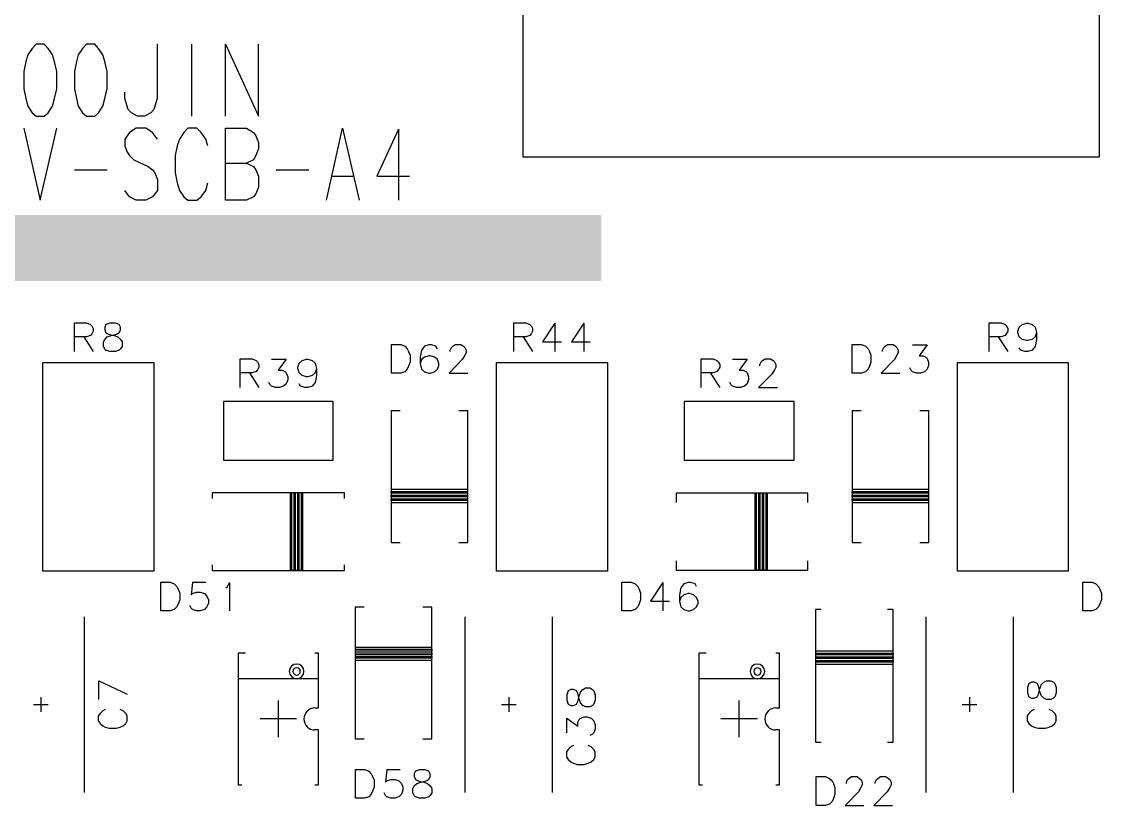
# Model space of a CAD drawing. Extents: x 295 to 953, y 10 to 290.
# Drawn here: x 660.7 to 722.6, y 150.2 to 195.1 of the extents above; entities that cross this region are included whole.
import ezdxf

# ---------------------------------------------------------------- set-up
doc = ezdxf.new("R2010")
doc.units = 0
doc.header["$LTSCALE"] = 5
doc.header["$MEASUREMENT"] = 0
doc.layers.add('13_C-SILK_GBR', color=7, linetype='CONTINUOUS')

msp = doc.modelspace()

# ---------------------------------------------------------------- linework, layer by layer
at = {"layer": '13_C-SILK_GBR'}
for p, q in [((689.453, 187.3), (689.453, 236.8)), ((722.453, 236.8), (722.453, 187.3)), ((661.551, 193.773), (661.327, 193.522)), ((662.021, 193.773), (661.551, 193.773)), ((662.246, 193.522), (662.021, 193.773)), ((664.439, 193.773), (664.214, 193.522)), ((664.909, 193.773), (664.439, 193.773)), ((665.133, 193.522), (664.909, 193.773)), ((668.489, 193.773), (668.489, 190.648)), ((670.458, 193.773), (670.458, 189.648)), ((672.406, 189.648), (672.406, 193.773)), ((672.406, 193.773), (674.284, 189.648)), ((674.284, 189.648), (674.284, 193.773)), ((661.082, 193.148), (660.97, 192.773)), ((661.327, 193.522), (661.082, 193.148)), ((662.49, 193.148), (662.246, 193.522)), ((662.602, 192.773), (662.49, 193.148)), ((663.97, 193.148), (663.858, 192.773)), ((664.214, 193.522), (663.97, 193.148)), ((665.377, 193.148), (665.133, 193.522)), ((665.49, 192.773), (665.377, 193.148)), ((660.97, 192.773), (660.856, 192.21)), ((662.734, 192.21), (662.602, 192.773)), ((663.858, 192.773), (663.744, 192.21)), ((665.622, 192.21), (665.49, 192.773)), ((660.856, 192.21), (660.856, 191.21)), ((662.734, 191.21), (662.734, 192.21)), ((663.744, 192.21), (663.744, 191.21)), ((665.622, 191.21), (665.622, 192.21)), ((660.856, 191.21), (660.97, 190.648)), ((662.602, 190.648), (662.734, 191.21)), ((663.744, 191.21), (663.858, 190.648)), ((665.49, 190.648), (665.622, 191.21)), ((660.97, 190.648), (661.082, 190.211)), ((662.49, 190.211), (662.602, 190.648)), ((663.858, 190.648), (663.97, 190.211)), ((665.377, 190.211), (665.49, 190.648)), ((666.631, 190.648), (666.631, 191.022)), ((666.82, 190.022), (666.631, 190.648)), ((668.489, 190.648), (668.303, 190.022)), ((661.082, 190.211), (661.327, 189.836)), ((662.246, 189.836), (662.49, 190.211)), ((663.97, 190.211), (664.214, 189.836)), ((665.133, 189.836), (665.377, 190.211)), ((667.008, 189.836), (666.82, 190.022)), ((668.303, 190.022), (668.115, 189.836)), ((661.327, 189.836), (661.551, 189.648)), ((661.551, 189.648), (662.021, 189.648)), ((662.021, 189.648), (662.246, 189.836)), ((664.214, 189.836), (664.439, 189.648)), ((664.439, 189.648), (664.909, 189.648)), ((664.909, 189.648), (665.133, 189.836)), ((667.364, 189.648), (667.008, 189.836)), ((667.758, 189.648), (667.364, 189.648)), ((668.115, 189.836), (667.758, 189.648)), ((660.856, 188.953), (661.777, 184.828)), ((661.777, 184.828), (662.734, 188.953)), ((666.895, 188.702), (666.631, 188.328)), ((667.288, 188.953), (666.895, 188.702)), ((667.833, 188.953), (667.288, 188.953)), ((668.227, 188.702), (667.833, 188.953)), ((668.509, 188.328), (668.227, 188.702)), ((670.007, 188.702), (669.763, 188.328)), ((670.252, 188.953), (670.007, 188.702)), ((670.758, 188.953), (670.252, 188.953)), ((671.002, 188.702), (670.758, 188.953)), ((671.265, 188.328), (671.002, 188.702)), ((672.406, 184.828), (672.406, 188.953)), ((672.406, 188.953), (673.608, 188.953)), ((673.608, 188.953), (674.002, 188.702)), ((674.002, 188.702), (674.134, 188.516)), ((678.181, 184.828), (679.102, 188.953)), ((679.102, 188.953), (680.059, 184.828)), ((682.308, 188.891), (681.069, 186.203)), ((682.308, 188.891), (682.308, 184.828)), ((666.631, 188.328), (666.631, 187.953)), ((669.763, 188.328), (669.633, 187.953)), ((671.397, 187.953), (671.265, 188.328)), ((674.134, 188.516), (674.284, 188.14)), ((674.284, 188.14), (674.284, 187.765)), ((666.631, 187.953), (666.763, 187.579)), ((666.763, 187.579), (666.895, 187.391)), ((669.633, 187.953), (669.519, 187.391)), ((674.284, 187.765), (674.134, 187.391)), ((666.895, 187.391), (667.158, 187.14)), ((667.158, 187.14), (667.965, 186.765)), ((669.519, 187.391), (669.519, 186.391)), ((672.406, 186.953), (673.608, 186.953)), ((674.002, 187.14), (673.608, 186.953)), ((673.608, 186.953), (674.002, 186.765)), ((674.134, 187.391), (674.002, 187.14)), ((722.453, 187.3), (689.453, 187.3)), ((663.744, 186.579), (665.622, 186.579)), ((667.965, 186.765), (668.227, 186.579)), ((668.227, 186.579), (668.359, 186.391)), ((668.359, 186.391), (668.509, 186.016)), ((669.519, 186.391), (669.633, 185.828)), ((674.002, 186.765), (674.134, 186.579)), ((674.134, 186.579), (674.284, 186.203)), ((674.284, 186.203), (674.284, 185.577)), ((675.294, 186.579), (677.172, 186.579)), ((678.52, 186.203), (679.703, 186.203)), ((681.069, 186.203), (682.947, 186.203)), ((668.509, 186.016), (668.509, 185.391)), ((669.633, 185.828), (669.763, 185.391)), ((671.265, 185.391), (671.397, 185.828)), ((674.284, 185.577), (674.134, 185.203)), ((666.895, 185.016), (666.631, 185.391)), ((667.288, 184.828), (666.895, 185.016)), ((668.227, 185.016), (667.833, 184.828)), ((668.509, 185.391), (668.227, 185.016)), ((669.763, 185.391), (670.007, 185.016)), ((670.007, 185.016), (670.252, 184.828)), ((670.758, 184.828), (671.002, 185.016)), ((671.002, 185.016), (671.265, 185.391)), ((674.002, 185.016), (673.608, 184.828)), ((674.134, 185.203), (674.002, 185.016)), ((667.833, 184.828), (667.288, 184.828)), ((670.252, 184.828), (670.758, 184.828)), ((673.608, 184.828), (672.406, 184.828)), ((663.754, 176.162), (663.754, 177.812)), ((663.754, 177.812), (664.44, 177.812)), ((664.44, 177.812), (664.666, 177.712)), ((664.666, 177.712), (664.741, 177.638)), ((664.741, 177.638), (664.826, 177.487)), ((665.554, 177.712), (665.48, 177.562)), ((665.48, 177.562), (665.48, 177.413)), ((665.78, 177.788), (665.554, 177.712)), ((666.09, 177.788), (665.78, 177.788)), ((666.316, 177.712), (666.09, 177.788)), ((666.391, 177.562), (666.316, 177.712)), ((666.391, 177.413), (666.391, 177.562)), ((688.916, 176.162), (688.916, 177.812)), ((688.916, 177.812), (689.603, 177.812)), ((689.603, 177.812), (689.829, 177.712)), ((689.829, 177.712), (689.903, 177.638)), ((689.903, 177.638), (689.989, 177.487)), ((691.274, 177.788), (690.566, 176.712)), ((691.274, 177.788), (691.274, 176.162)), ((692.924, 177.788), (692.216, 176.712)), ((692.924, 177.788), (692.924, 176.162)), ((716.141, 176.162), (716.141, 177.812)), ((716.141, 177.812), (716.828, 177.812)), ((716.828, 177.812), (717.054, 177.712)), ((717.054, 177.712), (717.128, 177.638)), ((717.128, 177.638), (717.214, 177.487)), ((717.791, 177.337), (717.867, 177.562)), ((717.867, 177.562), (718.039, 177.712)), ((718.039, 177.712), (718.285, 177.788)), ((718.285, 177.788), (718.361, 177.788)), ((718.361, 177.788), (718.618, 177.712)), ((718.618, 177.712), (718.778, 177.562)), ((718.778, 177.562), (718.864, 177.263)), ((664.44, 177.012), (663.754, 177.012)), ((664.28, 177.012), (664.826, 176.162)), ((664.666, 177.088), (664.44, 177.012)), ((664.741, 177.187), (664.666, 177.088)), ((664.826, 177.337), (664.741, 177.187)), ((664.826, 177.487), (664.826, 177.337)), ((665.48, 177.413), (665.554, 177.238)), ((665.48, 176.862), (665.63, 177.012)), ((665.554, 177.238), (665.704, 177.162)), ((665.63, 177.012), (665.854, 177.088)), ((665.704, 177.162), (666.016, 177.088)), ((665.854, 177.088), (666.166, 177.162)), ((666.016, 177.088), (666.24, 177.012)), ((666.166, 177.162), (666.316, 177.238)), ((666.24, 177.012), (666.391, 176.862)), ((666.316, 177.238), (666.391, 177.413)), ((689.603, 177.012), (688.916, 177.012)), ((689.443, 177.012), (689.989, 176.162)), ((689.829, 177.088), (689.603, 177.012)), ((689.903, 177.187), (689.829, 177.088)), ((689.989, 177.337), (689.903, 177.187)), ((689.989, 177.487), (689.989, 177.337)), ((716.828, 177.012), (716.141, 177.012)), ((716.668, 177.012), (717.214, 176.162)), ((717.054, 177.088), (716.828, 177.012)), ((717.128, 177.187), (717.054, 177.088)), ((717.214, 177.337), (717.128, 177.187)), ((717.214, 177.487), (717.214, 177.337)), ((717.791, 177.263), (717.791, 177.337)), ((717.867, 177.012), (717.791, 177.263)), ((718.039, 176.862), (717.867, 177.012)), ((718.778, 177.012), (718.618, 176.862)), ((718.864, 177.263), (718.778, 177.012)), ((718.864, 177.263), (718.864, 176.862)), ((665.404, 176.712), (665.48, 176.862)), ((665.404, 176.463), (665.404, 176.712)), ((665.48, 176.313), (665.404, 176.463)), ((665.554, 176.237), (665.48, 176.313)), ((666.391, 176.313), (666.316, 176.237)), ((666.391, 176.862), (666.476, 176.712)), ((666.476, 176.463), (666.391, 176.313)), ((666.476, 176.712), (666.476, 176.463)), ((681.904, 176.575), (682.44, 176.575)), ((681.904, 174.925), (681.904, 176.575)), ((682.44, 176.575), (682.666, 176.474)), ((682.666, 176.474), (682.816, 176.324)), ((682.816, 176.324), (682.891, 176.176)), ((683.801, 176.474), (683.63, 176.25)), ((684.047, 176.55), (683.801, 176.474)), ((684.209, 176.55), (684.047, 176.55)), ((684.455, 176.474), (684.209, 176.55)), ((684.541, 176.324), (684.455, 176.474)), ((685.28, 176.25), (685.354, 176.4)), ((685.354, 176.4), (685.43, 176.474)), ((685.43, 176.474), (685.58, 176.575)), ((685.58, 176.575), (685.89, 176.575)), ((685.89, 176.575), (686.04, 176.474)), ((686.04, 176.474), (686.116, 176.4)), ((686.116, 176.4), (686.191, 176.25)), ((690.566, 176.712), (691.639, 176.712)), ((692.216, 176.712), (693.289, 176.712)), ((708.304, 176.575), (708.84, 176.575)), ((708.304, 174.925), (708.304, 176.575)), ((708.84, 176.575), (709.066, 176.474)), ((709.066, 176.474), (709.216, 176.324)), ((709.216, 176.324), (709.291, 176.176)), ((710.03, 176.25), (710.104, 176.4)), ((710.104, 176.4), (710.18, 176.474)), ((710.18, 176.474), (710.33, 176.575)), ((710.33, 176.575), (710.64, 176.575)), ((710.64, 176.575), (710.79, 176.474)), ((710.79, 176.474), (710.866, 176.4)), ((710.866, 176.4), (710.941, 176.25)), ((711.754, 176.55), (712.591, 176.55)), ((712.591, 176.55), (712.13, 175.925)), ((717.953, 176.237), (717.867, 176.387)), ((718.285, 176.788), (718.039, 176.862)), ((718.361, 176.788), (718.285, 176.788)), ((718.618, 176.862), (718.361, 176.788)), ((718.778, 176.463), (718.618, 176.237)), ((718.864, 176.862), (718.778, 176.463)), ((665.78, 176.162), (665.554, 176.237)), ((666.09, 176.162), (665.78, 176.162)), ((666.316, 176.237), (666.09, 176.162)), ((673.241, 174.1), (673.241, 175.75)), ((673.241, 175.75), (673.928, 175.75)), ((673.928, 175.75), (674.154, 175.649)), ((675.041, 175.725), (675.878, 175.725)), ((675.878, 175.725), (675.418, 175.1)), ((676.789, 175.649), (677.035, 175.725)), ((677.035, 175.725), (677.111, 175.725)), ((677.111, 175.725), (677.368, 175.649)), ((682.891, 176.176), (682.976, 175.95)), ((682.976, 175.95), (682.976, 175.55)), ((683.63, 176.25), (683.554, 175.851)), ((683.554, 175.851), (683.554, 175.474)), ((683.63, 175.7), (683.554, 175.474)), ((683.801, 175.851), (683.63, 175.7)), ((684.047, 175.925), (683.801, 175.851)), ((684.123, 175.925), (684.047, 175.925)), ((684.369, 175.851), (684.123, 175.925)), ((684.541, 175.7), (684.369, 175.851)), ((684.626, 175.474), (684.541, 175.7)), ((685.966, 175.7), (685.204, 174.925)), ((685.28, 176.176), (685.28, 176.25)), ((686.116, 175.95), (685.966, 175.7)), ((686.191, 176.1), (686.116, 175.95)), ((686.191, 176.25), (686.191, 176.1)), ((699.641, 174.1), (699.641, 175.75)), ((699.641, 175.75), (700.328, 175.75)), ((700.328, 175.75), (700.554, 175.649)), ((701.441, 175.725), (702.278, 175.725)), ((702.278, 175.725), (701.818, 175.1)), ((703.167, 175.649), (703.318, 175.75)), ((703.318, 175.75), (703.628, 175.75)), ((703.628, 175.75), (703.778, 175.649)), ((709.291, 176.176), (709.376, 175.95)), ((709.376, 175.95), (709.376, 175.55)), ((710.716, 175.7), (709.954, 174.925)), ((710.03, 176.176), (710.03, 176.25)), ((710.866, 175.95), (710.716, 175.7)), ((710.941, 176.1), (710.866, 175.95)), ((710.941, 176.25), (710.941, 176.1)), ((712.13, 175.925), (712.366, 175.925)), ((712.366, 175.925), (712.516, 175.851)), ((712.516, 175.851), (712.591, 175.775)), ((712.591, 175.775), (712.676, 175.55)), ((718.199, 176.162), (717.953, 176.237)), ((718.361, 176.162), (718.199, 176.162)), ((718.618, 176.237), (718.361, 176.162)), ((661.939, 163.581), (661.939, 175.544)), ((661.939, 175.544), (668.291, 175.544)), ((668.291, 175.544), (668.291, 163.581)), ((674.154, 175.649), (674.228, 175.575)), ((674.228, 175.125), (674.154, 175.026)), ((674.228, 175.575), (674.314, 175.425)), ((674.314, 175.275), (674.228, 175.125)), ((674.314, 175.425), (674.314, 175.275)), ((675.418, 175.1), (675.654, 175.1)), ((675.654, 175.1), (675.804, 175.026)), ((676.541, 175.275), (676.617, 175.499)), ((676.541, 175.201), (676.541, 175.275)), ((676.617, 174.95), (676.541, 175.201)), ((676.617, 175.499), (676.789, 175.649)), ((677.368, 175.649), (677.528, 175.499)), ((677.528, 175.499), (677.614, 175.201)), ((677.614, 175.201), (677.528, 174.95)), ((677.614, 175.201), (677.614, 174.8)), ((682.816, 175.149), (682.666, 174.999)), ((682.891, 175.324), (682.816, 175.149)), ((682.976, 175.55), (682.891, 175.324)), ((683.554, 175.474), (683.63, 175.149)), ((683.63, 175.149), (683.801, 174.999)), ((684.369, 174.999), (684.541, 175.149)), ((684.541, 175.149), (684.626, 175.375)), ((684.626, 175.375), (684.626, 175.474)), ((687.926, 163.581), (687.926, 175.544)), ((687.926, 175.544), (694.279, 175.544)), ((694.279, 175.544), (694.279, 163.581)), ((700.554, 175.649), (700.628, 175.575)), ((700.628, 175.125), (700.554, 175.026)), ((700.628, 175.575), (700.714, 175.425)), ((700.714, 175.275), (700.628, 175.125)), ((700.714, 175.425), (700.714, 175.275)), ((701.818, 175.1), (702.054, 175.1)), ((702.054, 175.1), (702.204, 175.026)), ((703.017, 175.425), (703.091, 175.575)), ((703.017, 175.351), (703.017, 175.425)), ((703.091, 175.575), (703.167, 175.649)), ((703.854, 175.125), (703.704, 174.875)), ((703.778, 175.649), (703.854, 175.575)), ((703.854, 175.575), (703.928, 175.425)), ((703.928, 175.275), (703.854, 175.125)), ((703.928, 175.425), (703.928, 175.275)), ((709.216, 175.149), (709.066, 174.999)), ((709.291, 175.324), (709.216, 175.149)), ((709.376, 175.55), (709.291, 175.324)), ((711.68, 175.075), (711.604, 175.225)), ((711.754, 174.999), (711.68, 175.075)), ((712.591, 175.149), (712.44, 174.999)), ((712.676, 175.375), (712.591, 175.149)), ((712.676, 175.55), (712.676, 175.375)), ((714.326, 163.581), (714.326, 175.544)), ((714.326, 175.544), (720.679, 175.544)), ((720.679, 175.544), (720.679, 163.581)), ((673.928, 174.95), (673.241, 174.95)), ((673.768, 174.95), (674.314, 174.1)), ((674.154, 175.026), (673.928, 174.95)), ((675.804, 175.026), (675.878, 174.95)), ((675.878, 174.95), (675.964, 174.725)), ((675.964, 174.55), (675.878, 174.324)), ((675.964, 174.725), (675.964, 174.55)), ((676.789, 174.8), (676.617, 174.95)), ((677.035, 174.725), (676.789, 174.8)), ((677.111, 174.725), (677.035, 174.725)), ((677.368, 174.8), (677.111, 174.725)), ((677.528, 174.95), (677.368, 174.8)), ((677.614, 174.8), (677.528, 174.4)), ((682.44, 174.925), (681.904, 174.925)), ((682.666, 174.999), (682.44, 174.925)), ((683.801, 174.999), (684.047, 174.925)), ((684.047, 174.925), (684.123, 174.925)), ((684.123, 174.925), (684.369, 174.999)), ((685.204, 174.925), (686.276, 174.925)), ((700.328, 174.95), (699.641, 174.95)), ((700.168, 174.95), (700.714, 174.1)), ((700.554, 175.026), (700.328, 174.95)), ((702.204, 175.026), (702.278, 174.95)), ((702.278, 174.95), (702.364, 174.725)), ((702.364, 174.55), (702.278, 174.324)), ((702.364, 174.725), (702.364, 174.55)), ((703.704, 174.875), (702.941, 174.1)), ((708.84, 174.925), (708.304, 174.925)), ((709.066, 174.999), (708.84, 174.925)), ((709.954, 174.925), (711.026, 174.925)), ((711.98, 174.925), (711.754, 174.999)), ((712.216, 174.925), (711.98, 174.925)), ((712.44, 174.999), (712.216, 174.925)), ((674.967, 174.25), (674.891, 174.4)), ((675.041, 174.174), (674.967, 174.25)), ((675.268, 174.1), (675.041, 174.174)), ((675.503, 174.1), (675.268, 174.1)), ((675.728, 174.174), (675.503, 174.1)), ((675.878, 174.324), (675.728, 174.174)), ((676.703, 174.174), (676.617, 174.324)), ((676.949, 174.1), (676.703, 174.174)), ((677.111, 174.1), (676.949, 174.1)), ((677.368, 174.174), (677.111, 174.1)), ((677.528, 174.4), (677.368, 174.174)), ((701.367, 174.25), (701.291, 174.4)), ((701.441, 174.174), (701.367, 174.25)), ((701.668, 174.1), (701.441, 174.174)), ((701.903, 174.1), (701.668, 174.1)), ((702.128, 174.174), (701.903, 174.1)), ((702.278, 174.324), (702.128, 174.174)), ((702.941, 174.1), (704.014, 174.1)), ((672.284, 173.301), (672.284, 169.949)), ((678.571, 173.301), (672.284, 173.301)), ((678.571, 169.949), (678.571, 173.301)), ((698.684, 173.301), (698.684, 169.949)), ((704.971, 173.301), (698.684, 173.301)), ((704.971, 169.949), (704.971, 173.301)), ((681.891, 172.765), (681.891, 165.221)), ((682.414, 172.765), (681.891, 172.765)), ((686.291, 172.765), (685.766, 172.765)), ((686.291, 165.221), (686.291, 172.765)), ((708.291, 172.765), (708.291, 165.221)), ((708.814, 172.765), (708.291, 172.765)), ((712.691, 172.765), (712.166, 172.765)), ((712.691, 165.221), (712.691, 172.765)), ((672.284, 169.949), (678.571, 169.949)), ((698.684, 169.949), (704.971, 169.949)), ((686.291, 168.259), (681.891, 168.259)), ((686.291, 168.155), (686.291, 168.259)), ((712.691, 168.259), (708.291, 168.259)), ((712.691, 168.155), (712.691, 168.259)), ((679.223, 168.077), (671.633, 168.077)), ((671.633, 168.077), (671.633, 167.747)), ((676.201, 168.077), (676.097, 168.077)), ((676.097, 168.077), (676.097, 163.622)), ((676.201, 163.622), (676.201, 168.077)), ((676.411, 168.077), (676.307, 168.077)), ((676.307, 168.077), (676.307, 163.622)), ((676.411, 163.622), (676.411, 168.077)), ((676.621, 168.077), (676.517, 168.077)), ((676.517, 168.077), (676.517, 163.622)), ((676.621, 163.622), (676.621, 168.077)), ((676.83, 168.077), (676.726, 168.077)), ((676.726, 168.077), (676.726, 163.622)), ((676.83, 163.622), (676.83, 168.077)), ((679.223, 167.747), (679.223, 168.077)), ((681.891, 168.155), (686.291, 168.155)), ((681.891, 168.049), (681.891, 168.155)), ((686.291, 168.049), (681.891, 168.049)), ((681.891, 167.945), (686.291, 167.945)), ((681.891, 167.84), (681.891, 167.945)), ((686.291, 167.84), (681.891, 167.84)), ((681.891, 167.736), (686.291, 167.736)), ((681.891, 167.63), (681.891, 167.736)), ((686.291, 167.63), (681.891, 167.63)), ((686.291, 167.945), (686.291, 168.049)), ((686.291, 167.736), (686.291, 167.84)), ((686.291, 167.526), (686.291, 167.63)), ((698.214, 168.051), (698.214, 167.526)), ((705.758, 168.051), (698.214, 168.051)), ((702.719, 168.051), (702.719, 163.651)), ((702.824, 168.051), (702.719, 168.051)), ((702.824, 163.651), (702.824, 168.051)), ((702.928, 168.051), (702.928, 163.651)), ((703.034, 168.051), (702.928, 168.051)), ((703.034, 163.651), (703.034, 168.051)), ((703.138, 168.051), (703.138, 163.651)), ((703.243, 168.051), (703.138, 168.051)), ((703.243, 163.651), (703.243, 168.051)), ((703.347, 168.051), (703.347, 163.651)), ((703.453, 168.051), (703.347, 168.051)), ((703.453, 163.651), (703.453, 168.051)), ((705.758, 167.526), (705.758, 168.051)), ((708.291, 168.155), (712.691, 168.155)), ((708.291, 168.049), (708.291, 168.155)), ((712.691, 168.049), (708.291, 168.049)), ((708.291, 167.945), (712.691, 167.945)), ((708.291, 167.84), (708.291, 167.945)), ((712.691, 167.84), (708.291, 167.84)), ((708.291, 167.736), (712.691, 167.736)), ((708.291, 167.63), (708.291, 167.736)), ((712.691, 167.63), (708.291, 167.63)), ((712.691, 167.945), (712.691, 168.049)), ((712.691, 167.736), (712.691, 167.84)), ((712.691, 167.526), (712.691, 167.63)), ((681.891, 167.526), (686.291, 167.526)), ((708.291, 167.526), (712.691, 167.526)), ((681.891, 165.221), (682.414, 165.221)), ((685.766, 165.221), (686.291, 165.221)), ((708.291, 165.221), (708.814, 165.221)), ((712.166, 165.221), (712.691, 165.221)), ((671.633, 163.952), (671.633, 163.622)), ((679.223, 163.622), (679.223, 163.952)), ((698.214, 164.174), (698.214, 163.651)), ((705.758, 163.651), (705.758, 164.174)), ((668.291, 163.581), (661.939, 163.581)), ((671.633, 163.622), (679.223, 163.622)), ((676.307, 163.622), (676.201, 163.622)), ((676.517, 163.622), (676.411, 163.622)), ((676.726, 163.622), (676.621, 163.622)), ((694.279, 163.581), (687.926, 163.581)), ((698.214, 163.651), (705.758, 163.651)), ((702.928, 163.651), (702.824, 163.651)), ((703.138, 163.651), (703.034, 163.651)), ((703.347, 163.651), (703.243, 163.651)), ((720.679, 163.581), (714.326, 163.581)), ((668.704, 162.962), (669.24, 162.962)), ((668.704, 161.312), (668.704, 162.962)), ((669.24, 162.962), (669.466, 162.862)), ((669.466, 162.862), (669.616, 162.712)), ((669.616, 162.712), (669.691, 162.563)), ((670.504, 162.938), (670.43, 162.238)), ((671.266, 162.938), (670.504, 162.938)), ((672.423, 162.637), (672.509, 162.712)), ((672.509, 162.712), (672.637, 162.938)), ((672.637, 162.938), (672.637, 161.312)), ((695.104, 162.962), (695.64, 162.962)), ((695.104, 161.312), (695.104, 162.962)), ((695.64, 162.962), (695.866, 162.862)), ((695.866, 162.862), (696.016, 162.712)), ((696.016, 162.712), (696.091, 162.563)), ((697.462, 162.938), (696.754, 161.862)), ((697.462, 162.938), (697.462, 161.312)), ((698.651, 162.862), (698.48, 162.637)), ((698.897, 162.938), (698.651, 162.862)), ((699.059, 162.938), (698.897, 162.938)), ((699.305, 162.862), (699.059, 162.938)), ((699.391, 162.712), (699.305, 162.862)), ((721.504, 162.962), (722.04, 162.962)), ((721.504, 161.312), (721.504, 162.962)), ((722.04, 162.962), (722.266, 162.862)), ((722.266, 162.862), (722.416, 162.712)), ((722.416, 162.712), (722.491, 162.563)), ((669.691, 162.563), (669.776, 162.337)), ((669.776, 162.337), (669.776, 161.938)), ((670.43, 162.238), (670.504, 162.312)), ((670.504, 162.312), (670.73, 162.388)), ((670.73, 162.388), (670.954, 162.388)), ((670.954, 162.388), (671.19, 162.312)), ((671.19, 162.312), (671.341, 162.162)), ((671.341, 162.162), (671.426, 161.938)), ((696.091, 162.563), (696.176, 162.337)), ((696.176, 162.337), (696.176, 161.938)), ((698.48, 162.637), (698.404, 162.238)), ((698.404, 162.238), (698.404, 161.862)), ((698.48, 162.088), (698.404, 161.862)), ((698.651, 162.238), (698.48, 162.088)), ((698.897, 162.312), (698.651, 162.238)), ((698.973, 162.312), (698.897, 162.312)), ((699.219, 162.238), (698.973, 162.312)), ((699.391, 162.088), (699.219, 162.238)), ((699.476, 161.862), (699.391, 162.088)), ((722.491, 162.563), (722.576, 162.337)), ((722.576, 162.337), (722.576, 161.938)), ((669.616, 161.537), (669.466, 161.387)), ((669.691, 161.712), (669.616, 161.537)), ((669.776, 161.938), (669.691, 161.712)), ((670.43, 161.463), (670.354, 161.613)), ((670.504, 161.387), (670.43, 161.463)), ((671.341, 161.537), (671.19, 161.387)), ((671.426, 161.763), (671.341, 161.537)), ((671.426, 161.938), (671.426, 161.763)), ((679.828, 161.53), (679.828, 153.986)), ((680.351, 161.53), (679.828, 161.53)), ((684.229, 161.53), (683.704, 161.53)), ((684.229, 153.986), (684.229, 161.53)), ((696.016, 161.537), (695.866, 161.387)), ((696.091, 161.712), (696.016, 161.537)), ((696.176, 161.938), (696.091, 161.712)), ((696.754, 161.862), (697.826, 161.862)), ((698.404, 161.862), (698.48, 161.537)), ((698.48, 161.537), (698.651, 161.387)), ((699.219, 161.387), (699.391, 161.537)), ((699.391, 161.537), (699.476, 161.763)), ((699.476, 161.763), (699.476, 161.862)), ((722.416, 161.537), (722.266, 161.387)), ((722.491, 161.712), (722.416, 161.537)), ((722.576, 161.938), (722.491, 161.712)), ((664.33, 150.921), (664.33, 160.979)), ((669.24, 161.312), (668.704, 161.312)), ((669.466, 161.387), (669.24, 161.312)), ((670.73, 161.312), (670.504, 161.387)), ((670.954, 161.312), (670.73, 161.312)), ((671.19, 161.387), (670.954, 161.312)), ((686.113, 160.979), (686.113, 150.921)), ((691.142, 150.921), (691.142, 160.979)), ((695.64, 161.312), (695.104, 161.312)), ((695.866, 161.387), (695.64, 161.312)), ((698.651, 161.387), (698.897, 161.312)), ((698.897, 161.312), (698.973, 161.312)), ((698.973, 161.312), (699.219, 161.387)), ((706.53, 161.395), (706.2, 161.395)), ((706.2, 161.395), (706.2, 153.805)), ((710.655, 161.395), (710.325, 161.395)), ((710.655, 153.805), (710.655, 161.395)), ((712.513, 160.979), (712.513, 150.921)), ((717.542, 150.921), (717.542, 160.979)), ((722.04, 161.312), (721.504, 161.312)), ((722.266, 161.387), (722.04, 161.312)), ((679.828, 159.225), (679.828, 159.12)), ((684.229, 159.225), (679.828, 159.225)), ((679.828, 159.12), (684.229, 159.12)), ((679.828, 159.016), (679.828, 158.91)), ((684.229, 159.016), (679.828, 159.016)), ((684.229, 159.12), (684.229, 159.016)), ((710.655, 159.002), (706.2, 159.002)), ((706.2, 159.002), (706.2, 158.899)), ((673.123, 158.897), (673.123, 151.353)), ((673.542, 158.897), (673.123, 158.897)), ((677.733, 158.897), (677.523, 158.897)), ((677.733, 155.754), (677.733, 158.897)), ((679.828, 158.91), (684.229, 158.91)), ((679.828, 158.806), (679.828, 158.701)), ((684.229, 158.806), (679.828, 158.806)), ((679.828, 158.701), (684.229, 158.701)), ((679.828, 158.597), (679.828, 158.491)), ((684.229, 158.597), (679.828, 158.597)), ((679.828, 158.491), (684.229, 158.491)), ((684.229, 158.91), (684.229, 158.806)), ((684.229, 158.701), (684.229, 158.597)), ((699.523, 158.897), (699.523, 151.353)), ((699.942, 158.897), (699.523, 158.897)), ((704.133, 158.897), (703.923, 158.897)), ((704.133, 155.754), (704.133, 158.897)), ((706.2, 158.899), (710.655, 158.899)), ((710.655, 158.793), (706.2, 158.793)), ((706.2, 158.793), (706.2, 158.689)), ((706.2, 158.689), (710.655, 158.689)), ((710.655, 158.583), (706.2, 158.583)), ((706.2, 158.583), (706.2, 158.479)), ((706.2, 158.479), (710.655, 158.479)), ((710.655, 158.374), (706.2, 158.374)), ((706.2, 158.374), (706.2, 158.27)), ((710.655, 158.899), (710.655, 158.793)), ((710.655, 158.689), (710.655, 158.583)), ((710.655, 158.479), (710.655, 158.374)), ((706.2, 158.27), (710.655, 158.27)), ((665.14, 156.239), (665.14, 157.311)), ((665.14, 157.311), (666.765, 156.539)), ((677.733, 157.43), (673.123, 157.43)), ((704.133, 157.43), (699.523, 157.43)), ((718.428, 157.151), (718.352, 156.925)), ((718.578, 157.225), (718.428, 157.151)), ((718.727, 157.225), (718.578, 157.225)), ((718.902, 157.151), (718.727, 157.225)), ((718.978, 157.001), (718.902, 157.151)), ((719.128, 157.075), (719.278, 157.225)), ((719.278, 157.225), (719.428, 157.311)), ((719.428, 157.311), (719.677, 157.311)), ((719.677, 157.311), (719.827, 157.225)), ((719.827, 157.225), (719.903, 157.151)), ((719.903, 157.151), (719.978, 156.925)), ((692.028, 156.739), (691.952, 156.513)), ((691.952, 156.513), (691.952, 156.202)), ((692.178, 156.813), (692.028, 156.739)), ((692.327, 156.813), (692.178, 156.813)), ((692.502, 156.739), (692.327, 156.813)), ((692.578, 156.589), (692.502, 156.739)), ((692.652, 156.277), (692.578, 156.589)), ((692.652, 156.438), (692.728, 156.663)), ((692.728, 156.663), (692.878, 156.813)), ((692.878, 156.813), (693.028, 156.899)), ((693.028, 156.899), (693.277, 156.899)), ((693.277, 156.899), (693.427, 156.813)), ((693.427, 156.813), (693.503, 156.739)), ((693.503, 156.739), (693.578, 156.513)), ((693.578, 156.513), (693.578, 156.202)), ((718.352, 156.925), (718.352, 156.615)), ((718.352, 156.615), (718.428, 156.389)), ((718.902, 156.389), (718.978, 156.539)), ((719.052, 156.689), (718.978, 157.001)), ((718.978, 156.539), (719.052, 156.851)), ((719.052, 156.851), (719.128, 157.075)), ((719.128, 156.465), (719.052, 156.689)), ((719.978, 156.615), (719.903, 156.389)), ((719.978, 156.925), (719.978, 156.615)), ((661.396, 155.95), (662.234, 155.95)), ((661.815, 156.369), (661.815, 155.531)), ((675.428, 154.077), (675.428, 156.173)), ((688.208, 155.95), (689.047, 155.95)), ((688.628, 156.369), (688.628, 155.531)), ((691.952, 156.202), (692.028, 155.976)), ((692.028, 155.976), (692.178, 155.902)), ((692.178, 155.902), (692.327, 155.902)), ((692.327, 155.902), (692.502, 155.976)), ((692.502, 155.976), (692.578, 156.127)), ((692.578, 156.127), (692.652, 156.438)), ((692.728, 156.052), (692.652, 156.277)), ((692.878, 155.902), (692.728, 156.052)), ((693.028, 155.826), (692.878, 155.902)), ((693.427, 155.902), (693.277, 155.826)), ((693.503, 155.976), (693.427, 155.902)), ((693.578, 156.202), (693.503, 155.976)), ((701.828, 154.077), (701.828, 156.173)), ((714.608, 155.95), (715.447, 155.95)), ((715.028, 156.369), (715.028, 155.531)), ((718.428, 156.389), (718.578, 156.315)), ((718.578, 156.315), (718.727, 156.315)), ((718.727, 156.315), (718.902, 156.389)), ((719.278, 156.315), (719.128, 156.465)), ((719.428, 156.239), (719.278, 156.315)), ((719.677, 156.239), (719.428, 156.239)), ((719.827, 156.315), (719.677, 156.239)), ((719.903, 156.389), (719.827, 156.315)), ((665.216, 155.437), (665.115, 155.297)), ((665.115, 155.297), (665.115, 155.008)), ((665.366, 155.587), (665.216, 155.437)), ((665.514, 155.661), (665.366, 155.587)), ((666.541, 155.587), (666.366, 155.661)), ((666.691, 155.437), (666.541, 155.587)), ((666.765, 155.297), (666.691, 155.437)), ((666.765, 155.008), (666.765, 155.297)), ((677.523, 155.754), (677.733, 155.754)), ((693.277, 155.826), (693.028, 155.826)), ((703.923, 155.754), (704.133, 155.754)), ((718.428, 155.437), (718.328, 155.297)), ((718.328, 155.297), (718.328, 155.008)), ((718.578, 155.587), (718.428, 155.437)), ((718.727, 155.661), (718.578, 155.587)), ((719.753, 155.587), (719.578, 155.661)), ((719.903, 155.437), (719.753, 155.587)), ((719.978, 155.297), (719.903, 155.437)), ((719.978, 155.008), (719.978, 155.297)), ((665.115, 155.008), (665.216, 154.868)), ((665.216, 154.868), (665.366, 154.729)), ((665.366, 154.729), (665.514, 154.653)), ((665.514, 154.653), (665.74, 154.589)), ((666.14, 154.589), (666.366, 154.653)), ((666.366, 154.653), (666.541, 154.729)), ((666.541, 154.729), (666.691, 154.868)), ((666.691, 154.868), (666.765, 155.008)), ((676.475, 155.125), (674.38, 155.125)), ((691.952, 154.326), (691.952, 155.163)), ((691.952, 155.163), (692.578, 154.703)), ((692.578, 154.939), (692.652, 155.089)), ((692.578, 154.703), (692.578, 154.939)), ((692.652, 155.089), (692.728, 155.163)), ((692.728, 155.163), (692.952, 155.249)), ((692.952, 155.249), (693.127, 155.249)), ((693.127, 155.249), (693.353, 155.163)), ((693.353, 155.163), (693.503, 155.013)), ((693.503, 155.013), (693.578, 154.788)), ((693.578, 154.788), (693.578, 154.552)), ((702.875, 155.125), (700.78, 155.125)), ((718.328, 155.008), (718.428, 154.868)), ((718.428, 154.868), (718.578, 154.729)), ((718.578, 154.729), (718.727, 154.653)), ((718.727, 154.653), (718.953, 154.589)), ((719.352, 154.589), (719.578, 154.653)), ((719.578, 154.653), (719.753, 154.729)), ((719.753, 154.729), (719.903, 154.868)), ((719.903, 154.868), (719.978, 155.008)), ((665.74, 154.589), (666.14, 154.589)), ((677.733, 154.496), (677.523, 154.496)), ((677.733, 151.353), (677.733, 154.496)), ((693.427, 154.252), (693.277, 154.176)), ((693.503, 154.326), (693.427, 154.252)), ((693.578, 154.552), (693.503, 154.326)), ((704.133, 154.496), (703.923, 154.496)), ((704.133, 151.353), (704.133, 154.496)), ((718.953, 154.589), (719.352, 154.589)), ((679.828, 153.986), (680.351, 153.986)), ((683.704, 153.986), (684.229, 153.986)), ((692.178, 153.524), (692.028, 153.374)), ((692.327, 153.599), (692.178, 153.524)), ((693.353, 153.524), (693.178, 153.599)), ((693.503, 153.374), (693.353, 153.524)), ((706.2, 153.805), (706.53, 153.805)), ((710.325, 153.805), (710.655, 153.805)), ((692.028, 153.374), (691.928, 153.234)), ((691.928, 153.234), (691.928, 152.945)), ((691.928, 152.945), (692.028, 152.805)), ((692.028, 152.805), (692.178, 152.666)), ((693.353, 152.666), (693.503, 152.805)), ((693.578, 153.234), (693.503, 153.374)), ((693.503, 152.805), (693.578, 152.945)), ((693.578, 152.945), (693.578, 153.234)), ((679.841, 152.237), (680.378, 152.237)), ((679.841, 150.587), (679.841, 152.237)), ((680.378, 152.237), (680.604, 152.137)), ((681.641, 152.213), (681.567, 151.513)), ((682.404, 152.213), (681.641, 152.213)), ((683.518, 152.213), (683.291, 152.137)), ((683.828, 152.213), (683.518, 152.213)), ((684.054, 152.137), (683.828, 152.213)), ((692.178, 152.666), (692.327, 152.591)), ((692.327, 152.591), (692.553, 152.526)), ((692.553, 152.526), (692.952, 152.526)), ((692.952, 152.526), (693.178, 152.591)), ((693.178, 152.591), (693.353, 152.666)), ((680.604, 152.137), (680.754, 151.987)), ((680.754, 151.987), (680.828, 151.838)), ((680.828, 151.838), (680.914, 151.612)), ((680.914, 151.612), (680.914, 151.213)), ((681.567, 151.513), (681.641, 151.587)), ((681.641, 151.587), (681.868, 151.663)), ((681.868, 151.663), (682.092, 151.663)), ((682.092, 151.663), (682.328, 151.587)), ((682.328, 151.587), (682.478, 151.437)), ((683.291, 152.137), (683.217, 151.987)), ((683.217, 151.987), (683.217, 151.838)), ((683.217, 151.838), (683.291, 151.663)), ((683.291, 151.663), (683.442, 151.587)), ((683.442, 151.587), (683.753, 151.513)), ((683.592, 151.513), (683.904, 151.587)), ((683.904, 151.587), (684.054, 151.663)), ((684.128, 151.987), (684.054, 152.137)), ((684.054, 151.663), (684.128, 151.838)), ((684.128, 151.838), (684.128, 151.987)), ((706.241, 151.825), (706.778, 151.825)), ((706.241, 150.175), (706.241, 151.825)), ((706.778, 151.825), (707.004, 151.724)), ((707.004, 151.724), (707.154, 151.574)), ((707.154, 151.574), (707.228, 151.426)), ((707.967, 151.5), (708.041, 151.65)), ((708.041, 151.65), (708.117, 151.724)), ((708.117, 151.724), (708.268, 151.825)), ((708.268, 151.825), (708.578, 151.825)), ((708.578, 151.825), (708.728, 151.724)), ((708.728, 151.724), (708.804, 151.65)), ((708.804, 151.65), (708.878, 151.5)), ((709.617, 151.5), (709.691, 151.65)), ((709.691, 151.65), (709.767, 151.724)), ((709.767, 151.724), (709.918, 151.825)), ((709.918, 151.825), (710.228, 151.825)), ((710.228, 151.825), (710.378, 151.724)), ((710.378, 151.724), (710.454, 151.65)), ((710.454, 151.65), (710.528, 151.5)), ((673.123, 151.353), (673.332, 151.353)), ((677.523, 151.353), (677.733, 151.353)), ((680.828, 150.987), (680.754, 150.812)), ((680.914, 151.213), (680.828, 150.987)), ((682.478, 151.437), (682.564, 151.213)), ((682.564, 151.038), (682.478, 150.812)), ((682.564, 151.213), (682.564, 151.038)), ((683.141, 151.137), (683.217, 151.287)), ((683.141, 150.888), (683.141, 151.137)), ((683.217, 151.287), (683.367, 151.437)), ((683.367, 151.437), (683.592, 151.513)), ((683.753, 151.513), (683.978, 151.437)), ((683.978, 151.437), (684.128, 151.287)), ((684.128, 151.287), (684.214, 151.137)), ((684.214, 151.137), (684.214, 150.888)), ((699.523, 151.353), (699.732, 151.353)), ((703.923, 151.353), (704.133, 151.353)), ((707.228, 151.426), (707.314, 151.2)), ((707.314, 151.2), (707.314, 150.8)), ((708.654, 150.95), (707.891, 150.175)), ((707.967, 151.426), (707.967, 151.5)), ((708.804, 151.2), (708.654, 150.95)), ((708.878, 151.35), (708.804, 151.2)), ((708.878, 151.5), (708.878, 151.35)), ((710.304, 150.95), (709.541, 150.175)), ((709.617, 151.426), (709.617, 151.5)), ((710.454, 151.2), (710.304, 150.95)), ((710.528, 151.35), (710.454, 151.2)), ((710.528, 151.5), (710.528, 151.35)), ((680.378, 150.587), (679.841, 150.587)), ((680.604, 150.662), (680.378, 150.587)), ((680.754, 150.812), (680.604, 150.662)), ((681.567, 150.738), (681.491, 150.888)), ((681.641, 150.662), (681.567, 150.738)), ((681.868, 150.587), (681.641, 150.662)), ((682.092, 150.587), (681.868, 150.587)), ((682.328, 150.662), (682.092, 150.587)), ((682.478, 150.812), (682.328, 150.662)), ((683.217, 150.738), (683.141, 150.888)), ((683.291, 150.662), (683.217, 150.738)), ((683.518, 150.587), (683.291, 150.662)), ((683.828, 150.587), (683.518, 150.587)), ((684.054, 150.662), (683.828, 150.587)), ((684.128, 150.738), (684.054, 150.662)), ((684.214, 150.888), (684.128, 150.738)), ((707.154, 150.399), (707.004, 150.249)), ((707.228, 150.574), (707.154, 150.399)), ((707.314, 150.8), (707.228, 150.574)), ((706.778, 150.175), (706.241, 150.175)), ((707.004, 150.249), (706.778, 150.175)), ((707.891, 150.175), (708.964, 150.175)), ((709.541, 150.175), (710.614, 150.175))]:
    msp.add_line(p, q, dxfattribs=at)
for centre, radius, start, end in [((676.475, 157.849), 0.419, 0, 180), ((676.475, 157.849), 0.419, 180, 0), ((676.475, 157.849), 0.21, 0, 180), ((676.475, 157.849), 0.21, 180, 0), ((702.875, 157.849), 0.419, 0, 180), ((702.875, 157.849), 0.419, 180, 0), ((702.875, 157.849), 0.21, 0, 180), ((702.875, 157.849), 0.21, 180, 0), ((677.523, 155.125), 0.629, 90, 270), ((703.923, 155.125), 0.629, 90, 270)]:
    msp.add_arc(centre, radius, start, end, dxfattribs=at)
for points in [[(657.134, 180.21), (657.134, 183.982), (693.926, 180.21), (693.926, 183.982)], [(657.134, 183.982), (657.134, 183.982), (693.926, 183.982), (657.134, 183.982)]]:
    msp.add_solid(points, dxfattribs=at)

doc.saveas('drawing.dxf')
